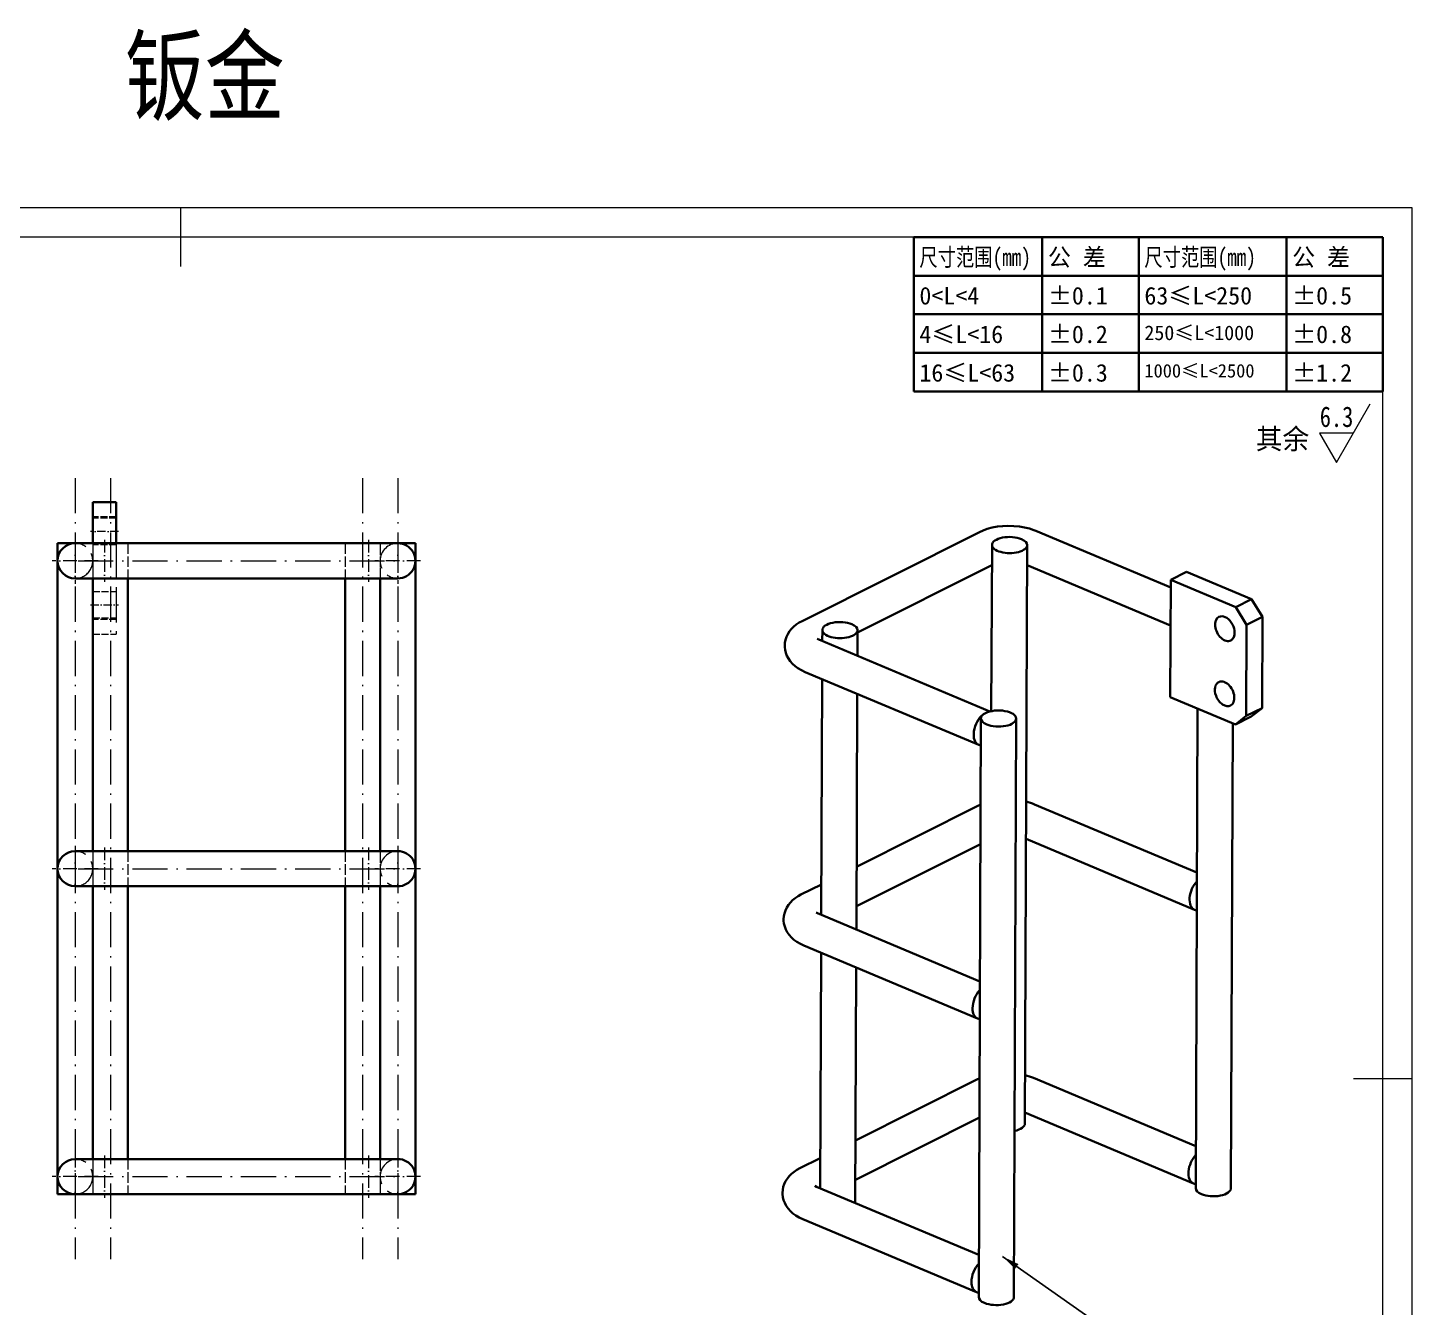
# Model space of a CAD drawing. Header units: millimetres. Extents: x -15766 to 80009, y -9701 to 15159.
# Drawn here: x -9191 to -8718.9, y 3057.5 to 3493.9 of the extents above; entities that cross this region are included whole.
import ezdxf
from ezdxf.enums import TextEntityAlignment as Align

# ---------------------------------------------------------------- set-up
doc = ezdxf.new("R2010")
doc.units = ezdxf.units.MM
for name, pattern in [('CENTER-HOKUTO_1', [16, 13, -1, 1, -1]), ('DASHDOT', [18.5, 12, -3, 0.5, -3]), ('DASHED', [15, 12, -3]), ('HIDDEN-HOKUTO_1', [2, 1, -1])]:
    doc.linetypes.add(name, pattern=pattern)
for name, color, linetype, lineweight in [('AM_7', 2, 'CENTER-HOKUTO_1', 18), ('AM_HID', 1, 'HIDDEN-HOKUTO_1', 18), ('AM_VIS', 7, 'Continuous', 18), ('CDRAFT0', 7, 'Continuous', 18), ('DIM', 253, 'Continuous', 20), ('title_frame', 7, 'Continuous', 18), ('word_dim', 9, 'Continuous', 18), ('尺寸线层', 3, 'Continuous', 18), ('粗实线层', 7, 'Continuous', 35), ('粗实线层_1', 7, 'Continuous', 15)]:
    doc.layers.add(name, color=color, linetype=linetype, lineweight=lineweight)
doc.styles.add('DIM', font='', dxfattribs={"width": 0.8})
doc.styles.get('DIM').set_extended_font_data('NSimSun')
doc.dimstyles.new('1-2', dxfattribs={"dimscale": 2, "dimtxt": 3.5, "dimasz": 3, "dimexe": 1, "dimexo": 0, "dimgap": 1, "dimtad": 1, "dimdsep": 46, "dimtxsty": 'DIM', "dimblk": 'OPEN', "dimcen": 0, "dimdle": 6, "dimclrd": 256, "dimclre": 256, "dimclrt": 3, "dimazin": 2, "dimtfac": 0.707107, "dimtmove": 0, "dimatfit": 3, "dimfxl": 0, "dimfrac": 2, "dimtolj": 1, "dimarcsym": 0})

# ---------------------------------------------------------------- blocks, each defined once
blk = doc.blocks.new('*X1575')
at = {"layer": 'CDRAFT0'}
for p, q in [((420, 297), (0, 297)), ((420, 0), (420, 297))]:
    blk.add_line(p, q, dxfattribs=at)
at = {"layer": '粗实线层_1'}
for p, q in [((210, 297), (210, 287)), ((415, 292), (25, 292)), ((415, 5), (415, 292)), ((420, 148.5), (410, 148.5))]:
    blk.add_line(p, q, dxfattribs=at)
blk = doc.blocks.new('自由公差_1')
at = {"layer": '粗实线层'}
for p, q in [((-80, 0), (0, 0)), ((-80, 0), (-80, -26.3)), ((-58.08, 0), (-58.08, -26.3)), ((-41.64, 0), (-41.64, -26.3)), ((-16.44, 0), (-16.44, -26.3)), ((0, 0), (0, -26.3)), ((-80, -6.58), (0, -6.58)), ((-80, -13.15), (0, -13.15)), ((-80, -19.73), (0, -19.73)), ((-80, -26.3), (0, -26.3))]:
    blk.add_line(p, q, dxfattribs=at)
at = {"layer": '尺寸线层', "linetype": 'Continuous', "attachment_point": 1, "line_spacing_factor": 0.9}
for s, insert, char_height, width in [('{\\W0.8;尺寸范围(mm)}', (-79.04, -1.92), 3, 22.6032), ('公 差', (-57.12, -1.92), 3, 22.6032), ('{\\W0.8;尺寸范围(mm)}', (-40.68, -1.92), 3, 22.6032), ('公 差', (-15.48, -1.92), 3, 22.6032), ('0<L<4', (-79.04, -8.49), 3, 22.6032), ('%%P0.1', (-57.12, -8.49), 3, 12.7119), ('63≤L<250', (-40.68, -8.49), 3, 22.6032), ('%%P0.5', (-15.48, -8.49), 3, 12.5771), ('4≤L<16', (-79.04, -15.07), 3, 22.6032), ('%%P0.2', (-57.12, -15.07), 3, 12.4769), ('250≤L<1000', (-40.68, -15.07), 2.5, 22.6032), ('%%P0.8', (-15.48, -15.07), 3, 13.0759), ('16≤L<63', (-79.04, -21.64), 3, 22.6032), ('%%P0.3', (-57.12, -21.64), 3, 12.7119), ('1000≤L<2500', (-40.68, -21.64), 2.3, 22.6032), ('%%P1.2', (-15.48, -21.64), 3, 12.8764)]:
    blk.add_mtext(s, dxfattribs=dict(at, insert=insert, char_height=char_height, width=width))
blk = doc.blocks.new('A$C71E12768')
at = {"layer": 'AM_VIS', "color": 7, "lineweight": 35}
for p, q in [((-92.77, 22.91), (-153.3, -7.44)), ((-27.59, 4.01), (-73.63, 23.34)), ((-88.52, 18.5), (-88.75, -38.16)), ((-76.52, 18.45), (-77.3, -178.83)), ((-88.55, 11.6), (-134.37, -11.37)), ((-27.64, -8.98), (-76.55, 11.56)), ((-27.58, 6.62), (-27.74, -33.36)), ((-5.38, -2.7), (-27.58, 6.62)), ((0, 0), (-22.2, 9.32)), ((-1.82, -39.8), (-1.7, -8.69)), ((3.56, -37.1), (3.68, -6)), ((-89.23, -38.27), (-147.62, -13.75)), ((-93.06, -49.68), (-152.26, -24.82)), ((-146.43, -27.26), (-146.75, -107.58)), ((-134.45, -32.3), (-134.77, -112.61)), ((-5.54, -42.69), (-27.74, -33.36)), ((-18.43, -37.28), (-19.07, -200.84)), ((-92.28, -40.65), (-93.06, -237.93)), ((-80.28, -40.7), (-81.06, -237.98)), ((-6.45, -42.31), (-7.07, -200.89)), ((-93.14, -70.4), (-134.69, -91.23)), ((-18.65, -93.21), (-74, -69.96)), ((-92.45, -83.48), (-134.74, -104.68)), ((-19.45, -105.89), (-76.92, -81.75)), ((-92.63, -130.31), (-147.99, -107.06)), ((-93.43, -142.98), (-152.63, -118.12)), ((-146.8, -120.57), (-147.12, -200.89)), ((-134.82, -125.6), (-135.14, -205.92)), ((-93.51, -163.71), (-135.06, -184.54)), ((-19.02, -186.52), (-74.37, -163.27)), ((-92.82, -176.78), (-135.11, -197.99)), ((-19.82, -199.2), (-77.29, -175.06)), ((-93, -223.61), (-148.36, -200.37)), ((-93.8, -236.29), (-153, -211.43))]:
    blk.add_line(p, q, dxfattribs=at)
at = {"layer": 'AM_VIS', "color": 7, "lineweight": 35, "ltscale": 0.150483}
for p, q in [((-22.2, 9.32), (-27.58, 6.62)), ((-1.7, -8.69), (3.68, -6)), ((-1.82, -39.8), (3.56, -37.1))]:
    blk.add_line(p, q, dxfattribs=at)
at = {"layer": 'AM_VIS', "color": 7, "lineweight": 35, "ltscale": 0.150484}
for p, q in [((-5.38, -2.7), (0, 0)), ((-5.54, -42.69), (-0.16, -39.99))]:
    blk.add_line(p, q, dxfattribs=at)
at = {"layer": 'AM_VIS', "color": 7, "lineweight": 35, "ltscale": 0.175938}
blk.add_line((3.68, -6), (0, 0), dxfattribs=at)
at = {"layer": 'AM_VIS', "color": 7, "lineweight": 35, "ltscale": 0.175935}
blk.add_line((-1.7, -8.69), (-5.38, -2.7), dxfattribs=at)
at = {"layer": 'AM_VIS', "color": 7, "lineweight": 35, "ltscale": 0.014613}
blk.add_line((-147.62, -13.75), (-148.14, -13.48), dxfattribs=at)
at = {"layer": 'AM_VIS', "color": 7, "lineweight": 35, "ltscale": 0.094187}
blk.add_line((-146.37, -10.5), (-146.38, -14.27), dxfattribs=at)
at = {"layer": 'AM_VIS', "color": 7, "lineweight": 35, "ltscale": 0.218776}
blk.add_line((-134.37, -10.55), (-134.4, -19.3), dxfattribs=at)
at = {"layer": 'AM_VIS', "color": 7, "lineweight": 35, "ltscale": 0.117714}
blk.add_line((3.56, -37.1), (-0.16, -39.99), dxfattribs=at)
at = {"layer": 'AM_VIS', "color": 7, "lineweight": 35, "ltscale": 0.117716}
blk.add_line((-1.82, -39.8), (-5.54, -42.69), dxfattribs=at)
at = {"layer": 'AM_VIS', "color": 7, "lineweight": 35, "ltscale": 0.194698}
for p, q in [((-146.71, -97.26), (-153.67, -100.75)), ((-147.08, -190.57), (-154.04, -194.06))]:
    blk.add_line(p, q, dxfattribs=at)
at = {"layer": 'AM_VIS', "color": 7, "lineweight": 35, "ltscale": 0.014614}
for p, q in [((-147.99, -107.06), (-148.51, -106.79)), ((-148.36, -200.37), (-148.88, -200.1))]:
    blk.add_line(p, q, dxfattribs=at)
at = {"layer": 'AM_VIS', "color": 7, "lineweight": 35}
for points in [[(-92.77, 22.91), (-91.49, 23.48), (-90.12, 23.97), (-88.41, 24.42), (-86.65, 24.75), (-84.86, 24.94), (-83.07, 25.02), (-81.03, 24.97), (-79.19, 24.79), (-77.42, 24.5), (-75.7, 24.07), (-74.24, 23.59), (-73.63, 23.34)], [(-159.21, -15.85), (-159.14, -14.82), (-158.95, -13.82), (-158.62, -12.82), (-158.16, -11.86), (-157.56, -10.91), (-156.91, -10.12), (-156.16, -9.36), (-155.3, -8.66), (-154.29, -7.98), (-153.3, -7.44)], [(-152.26, -24.82), (-153.5, -24.23), (-154.71, -23.52), (-155.67, -22.82), (-156.54, -22.05), (-157.31, -21.18), (-157.95, -20.27), (-158.48, -19.27), (-158.84, -18.33), (-159.09, -17.31), (-159.2, -16.32), (-159.21, -15.85)], [(-159.58, -109.16), (-159.51, -108.13), (-159.32, -107.13), (-158.99, -106.13), (-158.53, -105.16), (-157.93, -104.22), (-157.28, -103.42), (-156.53, -102.67), (-155.67, -101.96), (-154.66, -101.29), (-153.67, -100.75)], [(-152.63, -118.12), (-153.87, -117.54), (-155.08, -116.83), (-156.04, -116.13), (-156.91, -115.35), (-157.68, -114.49), (-158.32, -113.58), (-158.85, -112.58), (-159.21, -111.64), (-159.46, -110.61), (-159.57, -109.63), (-159.58, -109.16)], [(-159.95, -202.47), (-159.88, -201.43), (-159.69, -200.44), (-159.36, -199.44), (-158.9, -198.47), (-158.29, -197.52), (-157.65, -196.73), (-156.9, -195.98), (-156.03, -195.27), (-155.02, -194.6), (-154.04, -194.06)], [(-153, -211.43), (-154.24, -210.85), (-155.45, -210.14), (-156.41, -209.44), (-157.28, -208.66), (-158.05, -207.8), (-158.69, -206.89), (-159.22, -205.89), (-159.57, -204.95), (-159.83, -203.92), (-159.94, -202.93), (-159.95, -202.47)]]:
    blk.add_lwpolyline(points, dxfattribs=at)
for centre, radius, start, end in [((-86, -84.64), 15.93, 113.6625, 116.6074), ((-81.58, -88.22), 19.77, 67.4491, 76.2143), ((-86.37, -177.95), 15.93, 113.6625, 116.6074), ((-81.95, -181.53), 19.77, 67.4491, 76.2143)]:
    blk.add_arc(centre, radius, start, end, dxfattribs=at)
for centre, major_axis, ratio, start_param, end_param in [((-82.52, 18.48), (-6, 0.02), 0.458571, 3.976466, 6.283185), ((-82.52, 18.48), (-6, 0.02), 0.458571, 3.141593, 3.976466), ((-82.52, 18.48), (-6, 0.02), 0.458571, 0, 3.141593), ((-140.37, -10.53), (-6, 0.02), 0.458571, 3.976466, 6.283185), ((-140.37, -10.53), (-6, 0.02), 0.458571, 3.141593, 3.976466), ((-9.12, -10.03), (2.02, -4.02), 0.658683, 3.141493, 6.283086), ((-9.12, -10.03), (2.02, -4.02), 0.658683, 0.415415, 3.141493), ((-140.37, -10.53), (-6, 0.02), 0.458571, 0, 3.141593), ((-9.12, -10.03), (2.02, -4.02), 0.658683, 6.283086, 6.698601), ((-9.2, -32.25), (-2.02, 4.02), 0.658683, 6.283064, 7.698601), ((-9.2, -32.25), (-2.02, 4.02), 0.658683, 3.141471, 6.283064), ((-9.2, -32.25), (-2.02, 4.02), 0.658683, 1.415415, 3.141471), ((-86.28, -40.68), (-6, 0.02), 0.458571, 3.141593, 5.547262), ((-90.74, -44.14), (2.32, 5.53), 0.596531, 0.801745, 3.141503), ((-86.28, -40.68), (-6, 0.02), 0.458571, 5.547262, 6.283185), ((-86.28, -40.68), (-6, 0.02), 0.458571, 0, 0.834873), ((-86.28, -40.68), (-6, 0.02), 0.458571, 0.834873, 3.141593), ((-90.74, -44.14), (2.32, 5.53), 0.596531, 3.141503, 3.353913), ((-17.12, -100.36), (2.32, 5.53), 0.596531, 1.003938, 3.141503), ((-17.12, -100.36), (2.32, 5.53), 0.596531, 3.141503, 3.353913), ((-91.11, -137.45), (2.32, 5.53), 0.596531, 1.003938, 2.178963), ((-91.11, -137.45), (2.32, 5.53), 0.596531, 2.178963, 3.141503), ((-91.11, -137.45), (2.32, 5.53), 0.596531, 3.141503, 3.353913), ((-83.3, -178.8), (-6, 0.02), 0.458571, 1.99639, 3.141593), ((-17.49, -193.67), (2.32, 5.53), 0.596531, 1.003938, 3.141503), ((-17.49, -193.67), (2.32, 5.53), 0.596531, 3.141503, 3.353913), ((-13.07, -200.86), (-6, 0.02), 0.458571, 0, 0.834873), ((-13.07, -200.86), (-6, 0.02), 0.458571, 0.834873, 3.141593), ((-91.48, -230.76), (2.32, 5.53), 0.596531, 1.003938, 2.178963), ((-91.48, -230.76), (2.32, 5.53), 0.596531, 2.178963, 3.141503), ((-91.48, -230.76), (2.32, 5.53), 0.596531, 3.141503, 3.353913), ((-87.06, -237.96), (-6, 0.02), 0.458571, 0, 0.834873), ((-87.06, -237.96), (-6, 0.02), 0.458571, 0.834873, 3.141593)]:
    blk.add_ellipse(centre, major_axis=major_axis, ratio=ratio, start_param=start_param, end_param=end_param, dxfattribs=at)
blk = doc.blocks.new('_OPEN')
at = {"color": 0, "linetype": 'ByBlock', "lineweight": -2}
for p, q in [((-1, 0.166667), (0, 0)), ((-1, -0.166667), (0, 0)), ((0, 0), (-1, 0))]:
    blk.add_line(p, q, dxfattribs=at)

msp = doc.modelspace()

# ---------------------------------------------------------------- linework, layer by layer
at = {"layer": 'AM_7', "color": 2, "linetype": 'DASHDOT', "lineweight": 13}
for p, q in [((-9174.82513, 3340.28945), (-9174.82513, 3073.88881)), ((-9162.82513, 3340.28933), (-9162.82513, 3073.88942)), ((-9076.82513, 3340.28945), (-9076.82513, 3073.88881)), ((-9064.82513, 3340.28933), (-9064.82513, 3073.88942)), ((-9173.82513, 3312.08937), (-9065.82513, 3312.08937)), ((-9173.82513, 3207.08937), (-9065.82513, 3207.08937)), ((-9173.82513, 3102.08937), (-9065.82513, 3102.08937))]:
    msp.add_line(p, q, dxfattribs=at)
at = {"layer": 'AM_7', "color": 2, "linetype": 'DASHDOT', "lineweight": 13, "ltscale": 0.390002}
for p, q in [((-9174.82513, 3319.88942), (-9174.82513, 3304.28933)), ((-9064.82513, 3319.88942), (-9064.82513, 3304.28933)), ((-9174.82513, 3214.88942), (-9174.82513, 3199.28933)), ((-9064.82513, 3214.88942), (-9064.82513, 3199.28933)), ((-9174.82513, 3109.88942), (-9174.82513, 3094.28933)), ((-9064.82513, 3109.88942), (-9064.82513, 3094.28933))]:
    msp.add_line(p, q, dxfattribs=at)
at = {"layer": 'AM_7', "color": 2, "linetype": 'DASHDOT', "lineweight": 13, "ltscale": 0.240015}
msp.add_line((-9160.02532, 3322.08937), (-9169.62591, 3322.08937), dxfattribs=at)
at = {"layer": 'AM_7', "color": 2, "linetype": 'DASHDOT', "lineweight": 13, "ltscale": 0.360016}
for p, q in [((-9164.82513, 3319.28945), (-9164.82513, 3304.88881)), ((-9074.82513, 3319.28945), (-9074.82513, 3304.88881)), ((-9164.82513, 3214.28945), (-9164.82513, 3199.88881)), ((-9074.82513, 3214.28945), (-9074.82513, 3199.88881)), ((-9164.82513, 3109.28945), (-9164.82513, 3094.88881)), ((-9074.82513, 3109.28945), (-9074.82513, 3094.88881))]:
    msp.add_line(p, q, dxfattribs=at)
at = {"layer": 'AM_7', "color": 2, "linetype": 'DASHDOT', "lineweight": 13, "ltscale": 0.38999}
for p, q in [((-9167.02532, 3312.08937), (-9182.62493, 3312.08937)), ((-9057.02532, 3312.08937), (-9072.62493, 3312.08937)), ((-9167.02532, 3207.08937), (-9182.62493, 3207.08937)), ((-9057.02532, 3207.08937), (-9072.62493, 3207.08937)), ((-9167.02532, 3102.08937), (-9182.62493, 3102.08937)), ((-9057.02532, 3102.08937), (-9072.62493, 3102.08937))]:
    msp.add_line(p, q, dxfattribs=at)
at = {"layer": 'AM_7', "color": 2, "linetype": 'DASHDOT', "lineweight": 13, "ltscale": 0.23999}
msp.add_line((-9169.62493, 3297.08937), (-9160.02532, 3297.08937), dxfattribs=at)
at = {"layer": 'AM_HID', "color": 1, "linetype": 'DASHED', "lineweight": 13, "ltscale": 0.2}
for p, q in [((-9160.82513, 3327.08937), (-9168.82513, 3327.08937)), ((-9160.82513, 3326.58937), (-9168.82513, 3326.58937)), ((-9160.82513, 3317.58937), (-9168.82513, 3317.58937)), ((-9168.82513, 3301.58937), (-9160.82513, 3301.58937)), ((-9168.82513, 3292.58937), (-9160.82513, 3292.58937)), ((-9160.82513, 3292.08937), (-9168.82513, 3292.08937)), ((-9168.82513, 3287.08937), (-9160.82513, 3287.08937))]:
    msp.add_line(p, q, dxfattribs=at)
at = {"layer": 'AM_HID', "color": 1, "linetype": 'DASHED', "lineweight": 13, "ltscale": 0.15}
for p, q in [((-9168.82513, 3318.08937), (-9168.82513, 3312.08937)), ((-9070.82513, 3318.08937), (-9070.82513, 3312.08937)), ((-9168.82513, 3312.08937), (-9168.82513, 3306.08937)), ((-9070.82513, 3312.08937), (-9070.82513, 3306.08937)), ((-9168.82513, 3213.08937), (-9168.82513, 3207.08937)), ((-9070.82513, 3213.08937), (-9070.82513, 3207.08937)), ((-9168.82513, 3207.08937), (-9168.82513, 3201.08937)), ((-9070.82513, 3207.08937), (-9070.82513, 3201.08937)), ((-9168.82513, 3108.08937), (-9168.82513, 3102.08937)), ((-9070.82513, 3108.08937), (-9070.82513, 3102.08937)), ((-9168.82513, 3102.08937), (-9168.82513, 3096.08937)), ((-9070.82513, 3102.08937), (-9070.82513, 3096.08937)), ((-9174.82513, 3096.08937), (-9168.82513, 3096.08937)), ((-9070.82513, 3096.08937), (-9064.82513, 3096.08937))]:
    msp.add_line(p, q, dxfattribs=at)
at = {"layer": 'AM_HID', "color": 1, "linetype": 'DASHED', "lineweight": 13}
for p, q in [((-9168.82513, 3318.08937), (-9168.82513, 3096.08937)), ((-9168.82513, 3318.08937), (-9168.82513, 3287.08937)), ((-9160.82513, 3318.08937), (-9160.82513, 3287.08937))]:
    msp.add_line(p, q, dxfattribs=at)
at = {"layer": 'AM_HID', "color": 1, "linetype": 'DASHED', "lineweight": 13, "ltscale": 0.3}
for p, q in [((-9156.82513, 3318.08937), (-9156.82513, 3306.08937)), ((-9082.82513, 3318.08937), (-9082.82513, 3306.08937)), ((-9070.82513, 3318.08937), (-9070.82513, 3306.08937)), ((-9156.82513, 3213.08937), (-9156.82513, 3201.08937)), ((-9082.82513, 3213.08937), (-9082.82513, 3201.08937)), ((-9070.82513, 3213.08937), (-9070.82513, 3201.08937)), ((-9156.82513, 3108.08937), (-9156.82513, 3096.08937)), ((-9082.82513, 3108.08937), (-9082.82513, 3096.08937)), ((-9070.82513, 3108.08937), (-9070.82513, 3096.08937)), ((-9168.82513, 3096.08937), (-9156.82513, 3096.08937)), ((-9082.82513, 3096.08937), (-9070.82513, 3096.08937))]:
    msp.add_line(p, q, dxfattribs=at)
at = {"layer": 'AM_HID', "color": 1, "linetype": 'DASHED', "lineweight": 13, "ltscale": 0.00065918}
for p, q in [((-9174.8515, 3096.08937), (-9174.82513, 3096.08937)), ((-9064.82513, 3096.08937), (-9064.79876, 3096.08937))]:
    msp.add_line(p, q, dxfattribs=at)
at = {"layer": 'AM_HID', "color": 1, "linetype": 'DASHED', "lineweight": 13}
for centre, start, end in [((-9174.82513, 3312.08937), 269.9999975, 90.0000025), ((-9064.82513, 3312.08937), 90.0000025, 269.9999975), ((-9174.82513, 3207.08937), 269.9999975, 90.0000025), ((-9064.82513, 3207.08937), 90.0000025, 269.9999975), ((-9174.82513, 3102.08937), 269.9999975, 90.0000025), ((-9064.82513, 3102.08937), 90.0000025, 269.9999975)]:
    msp.add_arc(centre, 6, start, end, dxfattribs=at)
at = {"layer": 'AM_VIS', "color": 7, "lineweight": 35, "ltscale": 0.2}
msp.add_line((-9168.82513, 3332.08937), (-9160.82513, 3332.08937), dxfattribs=at)
at = {"layer": 'AM_VIS', "color": 7, "lineweight": 35, "ltscale": 0.35}
for p, q in [((-9168.82513, 3332.08937), (-9168.82513, 3318.08937)), ((-9160.82513, 3332.08937), (-9160.82513, 3318.08937))]:
    msp.add_line(p, q, dxfattribs=at)
at = {"layer": 'AM_VIS', "color": 7, "lineweight": 35}
for p, q in [((-9180.82513, 3318.08937), (-9180.82513, 3096.08937)), ((-9164.82513, 3318.08937), (-9074.82513, 3318.08937)), ((-9058.82513, 3318.08937), (-9058.82513, 3096.08937)), ((-9168.82513, 3306.08937), (-9168.82513, 3213.08937)), ((-9164.82513, 3306.08937), (-9074.82513, 3306.08937)), ((-9156.82513, 3306.08937), (-9156.82513, 3213.08937)), ((-9082.82513, 3306.08937), (-9082.82513, 3213.08937)), ((-9070.82513, 3306.08937), (-9070.82513, 3213.08937)), ((-9070.82513, 3306.08937), (-9070.82513, 3213.08937)), ((-9164.82513, 3213.08937), (-9074.82513, 3213.08937)), ((-9168.82513, 3201.08937), (-9168.82513, 3108.08937)), ((-9164.82513, 3201.08937), (-9074.82513, 3201.08937)), ((-9156.82513, 3201.08937), (-9156.82513, 3108.08937)), ((-9082.82513, 3201.08937), (-9082.82513, 3108.08937)), ((-9070.82513, 3201.08937), (-9070.82513, 3108.08937)), ((-9070.82513, 3201.08937), (-9070.82513, 3108.08937)), ((-9164.82513, 3108.08937), (-9074.82513, 3108.08937)), ((-9164.82513, 3096.08937), (-9074.82513, 3096.08937))]:
    msp.add_line(p, q, dxfattribs=at)
at = {"layer": 'AM_VIS', "color": 7, "lineweight": 35, "ltscale": 0.15}
for p, q in [((-9180.82513, 3318.08937), (-9174.82513, 3318.08937)), ((-9174.82513, 3318.08937), (-9168.82513, 3318.08937)), ((-9070.82513, 3318.08937), (-9064.82513, 3318.08937)), ((-9064.82513, 3318.08937), (-9058.82513, 3318.08937))]:
    msp.add_line(p, q, dxfattribs=at)
at = {"layer": 'AM_VIS', "color": 7, "lineweight": 35, "ltscale": 0.25}
for p, q in [((-9174.82513, 3318.08937), (-9164.82513, 3318.08937)), ((-9074.82513, 3318.08937), (-9064.82513, 3318.08937)), ((-9174.82513, 3306.08937), (-9164.82513, 3306.08937)), ((-9074.82513, 3306.08937), (-9064.82513, 3306.08937)), ((-9174.82513, 3213.08937), (-9164.82513, 3213.08937)), ((-9074.82513, 3213.08937), (-9064.82513, 3213.08937)), ((-9174.82513, 3201.08937), (-9164.82513, 3201.08937)), ((-9074.82513, 3201.08937), (-9064.82513, 3201.08937)), ((-9174.82513, 3108.08937), (-9164.82513, 3108.08937)), ((-9074.82513, 3108.08937), (-9064.82513, 3108.08937)), ((-9174.82513, 3096.08937), (-9164.82513, 3096.08937)), ((-9074.82513, 3096.08937), (-9064.82513, 3096.08937))]:
    msp.add_line(p, q, dxfattribs=at)
at = {"layer": 'AM_VIS', "color": 7, "lineweight": 35, "ltscale": 0.3}
for p, q in [((-9168.82513, 3318.08937), (-9156.82513, 3318.08937)), ((-9082.82513, 3318.08937), (-9070.82513, 3318.08937))]:
    msp.add_line(p, q, dxfattribs=at)
at = {"layer": 'AM_VIS', "color": 7, "lineweight": 35, "ltscale": 0.149341}
for p, q in [((-9180.82513, 3096.08937), (-9174.8515, 3096.08937)), ((-9064.79876, 3096.08937), (-9058.82513, 3096.08937))]:
    msp.add_line(p, q, dxfattribs=at)
at = {"layer": 'AM_VIS', "color": 7, "lineweight": 35}
for centre, start, end in [((-9174.82513, 3312.08937), 90.0000025, 269.9999975), ((-9064.82513, 3312.08937), 269.9999975, 90.0000025), ((-9174.82513, 3207.08937), 90.0000025, 269.9999975), ((-9064.82513, 3207.08937), 269.9999975, 90.0000025), ((-9174.82513, 3102.08937), 90.0000025, 269.9999975), ((-9064.82513, 3102.08937), 269.9999975, 90.0000025)]:
    msp.add_arc(centre, 6, start, end, dxfattribs=at)
at = {"layer": 'DIM'}
for p, q in [((-8744.77192, 3345.62942), (-8733.22491, 3365.62942)), ((-8738.99842, 3355.62942), (-8750.54542, 3355.62942)), ((-8750.54542, 3355.62942), (-8744.77192, 3345.62942))]:
    msp.add_line(p, q, dxfattribs=at)

# ---------------------------------------------------------------- block references
at = {"layer": 'title_frame', "xscale": 2, "yscale": 2, "zscale": 2}
for name, p in [('*X1575', (-9558.88215, 2838.48453)), ('自由公差_1', (-8728.88215, 3422.48453))]:
    msp.add_blockref(name, p, dxfattribs=at)
at = {"layer": 'word_dim', "color": 3, "true_color": 0x00ff00}
msp.add_blockref('A$C71E12768', (-8773.68266, 3298.9914), dxfattribs=at)

# ---------------------------------------------------------------- texts
at = {"layer": 'DIM', "insert": (-9157.93708, 3489.94758), "char_height": 25, "width": 104.980501, "attachment_point": 1, "style": 'DIM'}
msp.add_mtext('{\\C3;钣金}', dxfattribs=at)
at = {"layer": 'DIM', "color": 2, "style": 'DIM', "width": 0.8}
msp.add_attdef('6.3', text='0.0', height=7, dxfattribs=at).set_placement((-8738.99842, 3355.62942), align=Align.BOTTOM_RIGHT)
at = {"layer": 'word_dim', "linetype": 'Continuous', "insert": (-8772.25185, 3357.16114), "char_height": 7, "width": 21.7212079, "attachment_point": 1}
msp.add_mtext('{\\C3;其余}', dxfattribs=at)

# ---------------------------------------------------------------- leaders
at = {"layer": 'word_dim', "color": 3, "true_color": 0x00ff00, "annotation_type": 0, "has_hookline": 1, "hookline_direction": 0, "text_width": 36.62421}
msp.add_leader([(-8858.66435, 3074.88931), (-8818.11716, 3046.42453), (-8808.81112, 3046.42453)], dimstyle='1-2', override={"dimgap": 1, "dimtad": 0}, dxfattribs=at)

doc.saveas('drawing.dxf')
